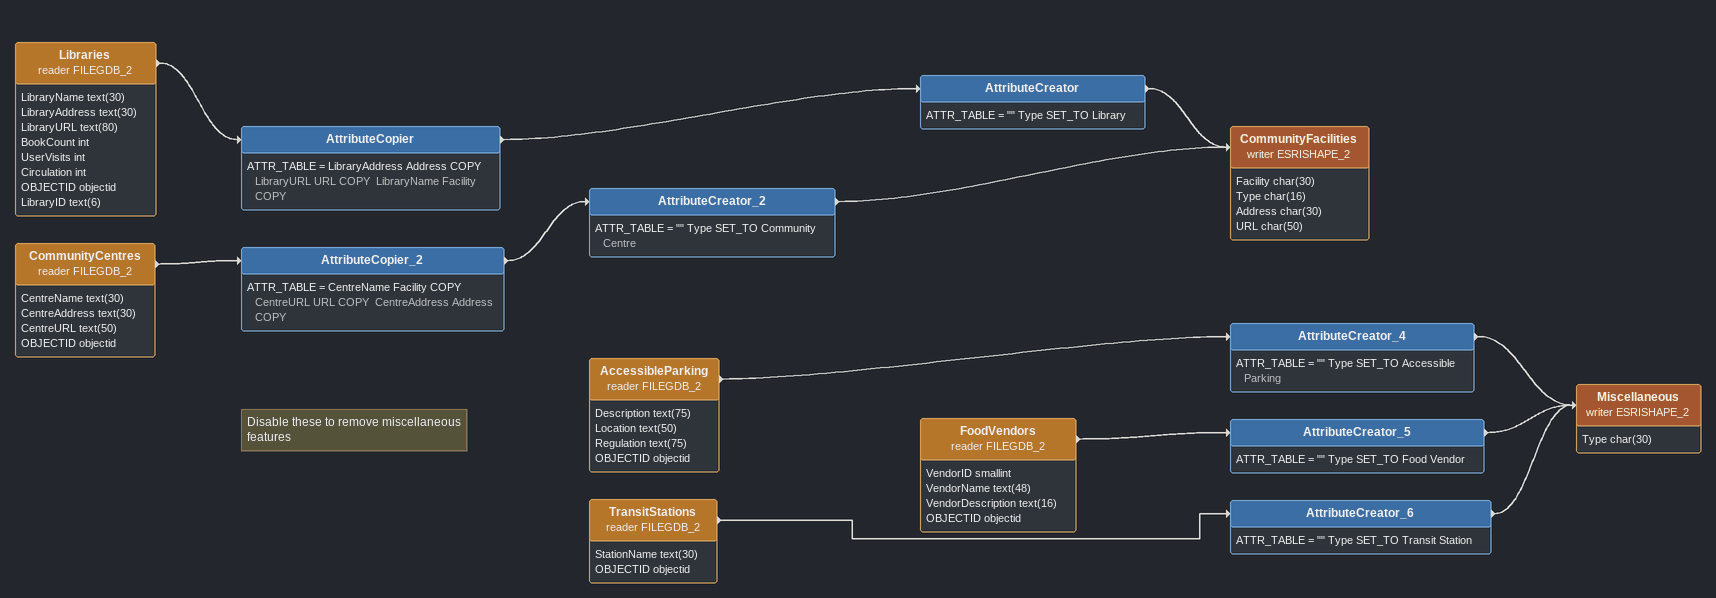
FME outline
Libraries (reader FILEGDB_2)
    attributes: LibraryName text(30), LibraryAddress text(30), LibraryURL text(80), BookCount int, UserVisits int, Circulation int, OBJECTID objectid, LibraryID text(6)
    -> AttributeCopier
AttributeCopier
    ATTR_TABLE = LibraryAddress Address COPY  LibraryURL URL COPY  LibraryName Facility COPY
    -> AttributeCreator
AttributeCreator
    ATTR_TABLE = "" Type SET_TO Library
    -> CommunityFacilities (writer ESRISHAPE_2)
CommunityCentres (reader FILEGDB_2)
    attributes: CentreName text(30), CentreAddress text(30), CentreURL text(50), OBJECTID objectid
    -> AttributeCopier_2
AttributeCopier_2
    ATTR_TABLE = CentreName Facility COPY  CentreURL URL COPY  CentreAddress Address COPY
    -> AttributeCreator_2
AttributeCreator_2
    ATTR_TABLE = "" Type SET_TO Community Centre
    -> CommunityFacilities (writer ESRISHAPE_2)
CommunityFacilities (writer ESRISHAPE_2)
    attributes: Facility char(30), Type char(16), Address char(30), URL char(50)
Note: Disable these to remove miscellaneous features
AccessibleParking (reader FILEGDB_2)
    attributes: Description text(75), Location text(50), Regulation text(75), OBJECTID objectid
    -> AttributeCreator_4
AttributeCreator_4
    ATTR_TABLE = "" Type SET_TO Accessible Parking
    -> Miscellaneous (writer ESRISHAPE_2)
FoodVendors (reader FILEGDB_2)
    attributes: VendorID smallint, VendorName text(48), VendorDescription text(16), OBJECTID objectid
    -> AttributeCreator_5
AttributeCreator_5
    ATTR_TABLE = "" Type SET_TO Food Vendor
    -> Miscellaneous (writer ESRISHAPE_2)
TransitStations (reader FILEGDB_2)
    attributes: StationName text(30), OBJECTID objectid
    -> AttributeCreator_6
AttributeCreator_6
    ATTR_TABLE = "" Type SET_TO Transit Station
    -> Miscellaneous (writer ESRISHAPE_2)
Miscellaneous (writer ESRISHAPE_2)
    attributes: Type char(30)
